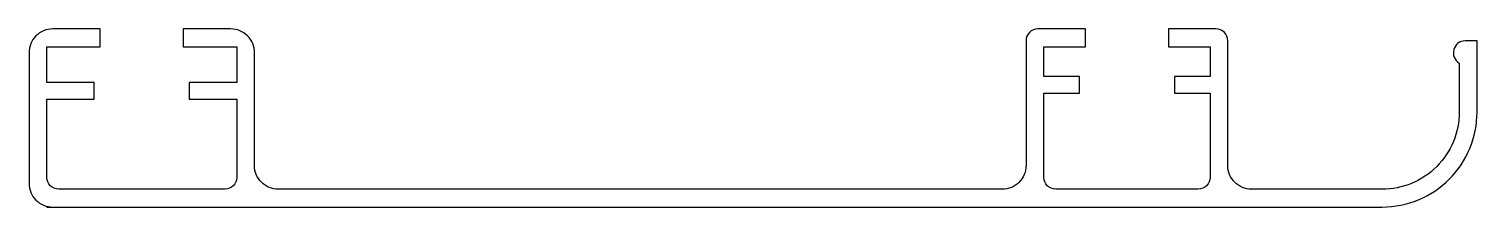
# Model space of a CAD drawing. Extents: x 156 to 278, y 256 to 271.
import ezdxf

# ---------------------------------------------------------------- set-up
doc = ezdxf.new("R2010")
doc.units = 0
doc.layers.add('ANA', color=220, linetype='CONTINUOUS')

msp = doc.modelspace()

# ---------------------------------------------------------------- linework, layer by layer
at = {"layer": 'ANA', "color": 220}
msp.add_lwpolyline([(157.91, 256.09), (157.91, 256.03), (270.41, 256.03, 0.414214), (278.41, 264.03), (278.41, 270.03), (277.41, 270.03, 0.767327), (276.91, 268.16), (276.91, 264.03, -0.414214), (270.41, 257.53), (259.41, 257.53, -0.414214), (257.41, 259.53), (257.41, 270.03, 0.414214), (256.41, 271.03), (252.41, 271.03), (252.41, 269.53), (255.91, 269.53), (255.91, 267.03), (252.91, 267.03), (252.91, 265.63), (255.91, 265.63), (255.91, 258.53, -0.414214), (254.91, 257.53), (242.91, 257.53, -0.414214), (241.91, 258.53), (241.91, 265.63), (244.91, 265.63), (244.91, 267.03), (241.91, 267.03), (241.91, 269.53), (245.41, 269.53), (245.41, 271.03), (241.41, 271.03, 0.414214), (240.41, 270.03), (240.41, 259.53, -0.414214), (238.41, 257.53), (177.41, 257.53, -0.414214), (175.41, 259.53), (175.41, 269.03, 0.414214), (173.41, 271.03), (169.41, 271.03), (169.41, 269.53), (173.91, 269.53), (173.91, 266.53), (169.91, 266.53), (169.91, 265.13), (173.91, 265.13), (173.91, 258.53, -0.414214), (172.91, 257.53), (158.91, 257.53, -0.414214), (157.91, 258.53), (157.91, 265.13), (161.91, 265.13), (161.91, 266.53), (157.91, 266.53), (157.91, 269.53), (162.41, 269.53), (162.41, 271.03), (158.41, 271.03, 0.414214), (156.41, 269.03), (156.41, 258.03, 0.414214), (158.41, 256.03)], format="xyb", dxfattribs=at)

doc.saveas('drawing.dxf')
